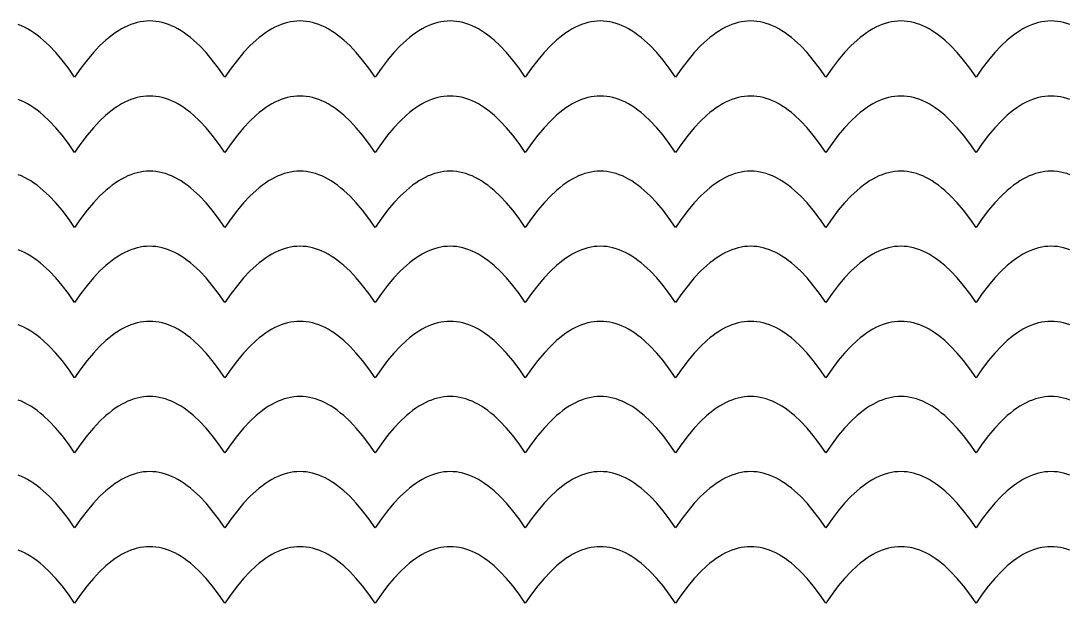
# Model space of a CAD drawing. Extents: x -831 to 1547, y -1426 to -385.
# Drawn here: x 61.6 to 124.4, y -703.2 to -668.3 of the extents above; entities that cross this region are included whole.
import ezdxf

# ---------------------------------------------------------------- set-up
doc = ezdxf.new("R2010")
doc.units = 0
doc.layers.add('ENGRAVE', color=1, linetype='CONTINUOUS')

msp = doc.modelspace()

# ---------------------------------------------------------------- linework, layer by layer
at = {"layer": 'ENGRAVE'}
for points in [[(124.467, -668.545), (124.279, -668.48), (124.092, -668.428), (123.904, -668.387), (123.717, -668.357), (123.529, -668.34), (123.342, -668.334), (123.154, -668.34), (122.967, -668.357), (122.779, -668.387), (122.592, -668.428), (122.404, -668.48), (122.217, -668.545), (122.029, -668.621), (121.842, -668.709), (121.654, -668.808), (121.467, -668.92), (121.279, -669.043), (121.092, -669.178), (120.904, -669.324), (120.717, -669.482), (120.342, -669.834), (119.967, -670.232), (119.592, -670.678), (119.217, -671.17), (118.842, -671.709), (118.467, -671.17), (118.092, -670.678), (117.717, -670.232), (117.342, -669.834), (116.967, -669.482), (116.779, -669.324), (116.592, -669.178), (116.404, -669.043), (116.217, -668.92), (116.029, -668.808), (115.842, -668.709), (115.654, -668.621), (115.467, -668.545), (115.279, -668.48), (115.092, -668.428), (114.904, -668.387), (114.717, -668.357), (114.529, -668.34), (114.342, -668.334), (114.154, -668.34), (113.967, -668.357), (113.779, -668.387), (113.592, -668.428), (113.404, -668.48), (113.217, -668.545), (113.029, -668.621), (112.842, -668.709), (112.654, -668.808), (112.467, -668.92), (112.279, -669.043), (112.092, -669.178), (111.904, -669.324), (111.717, -669.482), (111.342, -669.834), (110.967, -670.232), (110.592, -670.678), (110.217, -671.17), (109.842, -671.709), (109.467, -671.17), (109.092, -670.678), (108.717, -670.232), (108.342, -669.834), (107.967, -669.482), (107.779, -669.324), (107.592, -669.178), (107.404, -669.043), (107.217, -668.92), (107.029, -668.808), (106.842, -668.709), (106.654, -668.621), (106.467, -668.545), (106.279, -668.48), (106.092, -668.428), (105.904, -668.387), (105.717, -668.357), (105.529, -668.34), (105.342, -668.334), (105.154, -668.34), (104.967, -668.357), (104.779, -668.387), (104.592, -668.428), (104.404, -668.48), (104.217, -668.545), (104.029, -668.621), (103.842, -668.709), (103.654, -668.808), (103.467, -668.92), (103.279, -669.043), (103.092, -669.178), (102.904, -669.324), (102.717, -669.482), (102.342, -669.834), (101.967, -670.232), (101.592, -670.678), (101.217, -671.17), (100.842, -671.709), (100.467, -671.17), (100.092, -670.678), (99.717, -670.232), (99.342, -669.834), (98.967, -669.482), (98.779, -669.324), (98.592, -669.178), (98.404, -669.043), (98.217, -668.92), (98.029, -668.808), (97.842, -668.709), (97.654, -668.621), (97.467, -668.545), (97.279, -668.48), (97.092, -668.428), (96.904, -668.387), (96.717, -668.357), (96.529, -668.34), (96.342, -668.334), (96.154, -668.34), (95.967, -668.357), (95.779, -668.387), (95.592, -668.428), (95.404, -668.48), (95.217, -668.545), (95.029, -668.621), (94.842, -668.709), (94.654, -668.808), (94.467, -668.92), (94.279, -669.043), (94.092, -669.178), (93.904, -669.324), (93.717, -669.482), (93.342, -669.834), (92.967, -670.232), (92.592, -670.678), (92.217, -671.17), (91.842, -671.709), (91.467, -671.17), (91.092, -670.678), (90.717, -670.232), (90.342, -669.834), (89.967, -669.482), (89.779, -669.324), (89.592, -669.178), (89.404, -669.043), (89.217, -668.92), (89.029, -668.808), (88.842, -668.709), (88.654, -668.621), (88.467, -668.545), (88.279, -668.48), (88.092, -668.428), (87.904, -668.387), (87.717, -668.357), (87.529, -668.34), (87.342, -668.334), (87.154, -668.34), (86.967, -668.357), (86.779, -668.387), (86.592, -668.428), (86.404, -668.48), (86.217, -668.545), (86.029, -668.621), (85.842, -668.709), (85.654, -668.808), (85.467, -668.92), (85.279, -669.043), (85.092, -669.178), (84.904, -669.324), (84.717, -669.482), (84.342, -669.834), (83.967, -670.232), (83.592, -670.678), (83.217, -671.17), (82.842, -671.709), (82.467, -671.17), (82.092, -670.678), (81.717, -670.232), (81.342, -669.834), (80.967, -669.482), (80.779, -669.324), (80.592, -669.178), (80.404, -669.043), (80.217, -668.92), (80.029, -668.808), (79.842, -668.709), (79.654, -668.621), (79.467, -668.545), (79.279, -668.48), (79.092, -668.428), (78.904, -668.387), (78.717, -668.357), (78.529, -668.34), (78.342, -668.334), (78.154, -668.34), (77.967, -668.357), (77.779, -668.387), (77.592, -668.428), (77.404, -668.48), (77.217, -668.545), (77.029, -668.621), (76.842, -668.709), (76.654, -668.808), (76.467, -668.92), (76.279, -669.043), (76.092, -669.178), (75.904, -669.324), (75.717, -669.482), (75.342, -669.834), (74.967, -670.232), (74.592, -670.678), (74.217, -671.17), (73.842, -671.709), (73.467, -671.17), (73.092, -670.678), (72.717, -670.232), (72.342, -669.834), (71.967, -669.482), (71.779, -669.324), (71.592, -669.178), (71.404, -669.043), (71.217, -668.92), (71.029, -668.808), (70.842, -668.709), (70.654, -668.621), (70.467, -668.545), (70.279, -668.48), (70.092, -668.428), (69.904, -668.387), (69.717, -668.357), (69.529, -668.34), (69.342, -668.334), (69.154, -668.34), (68.967, -668.357), (68.779, -668.387), (68.592, -668.428), (68.404, -668.48), (68.217, -668.545), (68.029, -668.621), (67.842, -668.709), (67.654, -668.808), (67.467, -668.92), (67.279, -669.043), (67.092, -669.178), (66.904, -669.324), (66.717, -669.482), (66.342, -669.834), (65.967, -670.232), (65.592, -670.678), (65.217, -671.17), (64.842, -671.709), (64.467, -671.17), (64.092, -670.678), (63.717, -670.232), (63.342, -669.834), (62.967, -669.482), (62.779, -669.324), (62.592, -669.178), (62.404, -669.043), (62.217, -668.92), (62.029, -668.808), (61.842, -668.709), (61.654, -668.621), (61.467, -668.545)], [(124.467, -673.045), (124.279, -672.98), (124.092, -672.928), (123.904, -672.887), (123.717, -672.857), (123.529, -672.84), (123.342, -672.834), (123.154, -672.84), (122.967, -672.857), (122.779, -672.887), (122.592, -672.928), (122.404, -672.98), (122.217, -673.045), (122.029, -673.121), (121.842, -673.209), (121.654, -673.308), (121.467, -673.42), (121.279, -673.543), (121.092, -673.678), (120.904, -673.824), (120.717, -673.982), (120.342, -674.334), (119.967, -674.732), (119.592, -675.178), (119.217, -675.67), (118.842, -676.209), (118.467, -675.67), (118.092, -675.178), (117.717, -674.732), (117.342, -674.334), (116.967, -673.982), (116.779, -673.824), (116.592, -673.678), (116.404, -673.543), (116.217, -673.42), (116.029, -673.308), (115.842, -673.209), (115.654, -673.121), (115.467, -673.045), (115.279, -672.98), (115.092, -672.928), (114.904, -672.887), (114.717, -672.857), (114.529, -672.84), (114.342, -672.834), (114.154, -672.84), (113.967, -672.857), (113.779, -672.887), (113.592, -672.928), (113.404, -672.98), (113.217, -673.045), (113.029, -673.121), (112.842, -673.209), (112.654, -673.308), (112.467, -673.42), (112.279, -673.543), (112.092, -673.678), (111.904, -673.824), (111.717, -673.982), (111.342, -674.334), (110.967, -674.732), (110.592, -675.178), (110.217, -675.67), (109.842, -676.209), (109.467, -675.67), (109.092, -675.178), (108.717, -674.732), (108.342, -674.334), (107.967, -673.982), (107.779, -673.824), (107.592, -673.678), (107.404, -673.543), (107.217, -673.42), (107.029, -673.308), (106.842, -673.209), (106.654, -673.121), (106.467, -673.045), (106.279, -672.98), (106.092, -672.928), (105.904, -672.887), (105.717, -672.857), (105.529, -672.84), (105.342, -672.834), (105.154, -672.84), (104.967, -672.857), (104.779, -672.887), (104.592, -672.928), (104.404, -672.98), (104.217, -673.045), (104.029, -673.121), (103.842, -673.209), (103.654, -673.308), (103.467, -673.42), (103.279, -673.543), (103.092, -673.678), (102.904, -673.824), (102.717, -673.982), (102.342, -674.334), (101.967, -674.732), (101.592, -675.178), (101.217, -675.67), (100.842, -676.209), (100.467, -675.67), (100.092, -675.178), (99.717, -674.732), (99.342, -674.334), (98.967, -673.982), (98.779, -673.824), (98.592, -673.678), (98.404, -673.543), (98.217, -673.42), (98.029, -673.308), (97.842, -673.209), (97.654, -673.121), (97.467, -673.045), (97.279, -672.98), (97.092, -672.928), (96.904, -672.887), (96.717, -672.857), (96.529, -672.84), (96.342, -672.834), (96.154, -672.84), (95.967, -672.857), (95.779, -672.887), (95.592, -672.928), (95.404, -672.98), (95.217, -673.045), (95.029, -673.121), (94.842, -673.209), (94.654, -673.308), (94.467, -673.42), (94.279, -673.543), (94.092, -673.678), (93.904, -673.824), (93.717, -673.982), (93.342, -674.334), (92.967, -674.732), (92.592, -675.178), (92.217, -675.67), (91.842, -676.209), (91.467, -675.67), (91.092, -675.178), (90.717, -674.732), (90.342, -674.334), (89.967, -673.982), (89.779, -673.824), (89.592, -673.678), (89.404, -673.543), (89.217, -673.42), (89.029, -673.308), (88.842, -673.209), (88.654, -673.121), (88.467, -673.045), (88.279, -672.98), (88.092, -672.928), (87.904, -672.887), (87.717, -672.857), (87.529, -672.84), (87.342, -672.834), (87.154, -672.84), (86.967, -672.857), (86.779, -672.887), (86.592, -672.928), (86.404, -672.98), (86.217, -673.045), (86.029, -673.121), (85.842, -673.209), (85.654, -673.308), (85.467, -673.42), (85.279, -673.543), (85.092, -673.678), (84.904, -673.824), (84.717, -673.982), (84.342, -674.334), (83.967, -674.732), (83.592, -675.178), (83.217, -675.67), (82.842, -676.209), (82.467, -675.67), (82.092, -675.178), (81.717, -674.732), (81.342, -674.334), (80.967, -673.982), (80.779, -673.824), (80.592, -673.678), (80.404, -673.543), (80.217, -673.42), (80.029, -673.308), (79.842, -673.209), (79.654, -673.121), (79.467, -673.045), (79.279, -672.98), (79.092, -672.928), (78.904, -672.887), (78.717, -672.857), (78.529, -672.84), (78.342, -672.834), (78.154, -672.84), (77.967, -672.857), (77.779, -672.887), (77.592, -672.928), (77.404, -672.98), (77.217, -673.045), (77.029, -673.121), (76.842, -673.209), (76.654, -673.308), (76.467, -673.42), (76.279, -673.543), (76.092, -673.678), (75.904, -673.824), (75.717, -673.982), (75.342, -674.334), (74.967, -674.732), (74.592, -675.178), (74.217, -675.67), (73.842, -676.209), (73.467, -675.67), (73.092, -675.178), (72.717, -674.732), (72.342, -674.334), (71.967, -673.982), (71.779, -673.824), (71.592, -673.678), (71.404, -673.543), (71.217, -673.42), (71.029, -673.308), (70.842, -673.209), (70.654, -673.121), (70.467, -673.045), (70.279, -672.98), (70.092, -672.928), (69.904, -672.887), (69.717, -672.857), (69.529, -672.84), (69.342, -672.834), (69.154, -672.84), (68.967, -672.857), (68.779, -672.887), (68.592, -672.928), (68.404, -672.98), (68.217, -673.045), (68.029, -673.121), (67.842, -673.209), (67.654, -673.308), (67.467, -673.42), (67.279, -673.543), (67.092, -673.678), (66.904, -673.824), (66.717, -673.982), (66.342, -674.334), (65.967, -674.732), (65.592, -675.178), (65.217, -675.67), (64.842, -676.209), (64.467, -675.67), (64.092, -675.178), (63.717, -674.732), (63.342, -674.334), (62.967, -673.982), (62.779, -673.824), (62.592, -673.678), (62.404, -673.543), (62.217, -673.42), (62.029, -673.308), (61.842, -673.209), (61.654, -673.121), (61.467, -673.045)], [(124.467, -677.545), (124.279, -677.48), (124.092, -677.428), (123.904, -677.387), (123.717, -677.357), (123.529, -677.34), (123.342, -677.334), (123.154, -677.34), (122.967, -677.357), (122.779, -677.387), (122.592, -677.428), (122.404, -677.48), (122.217, -677.545), (122.029, -677.621), (121.842, -677.709), (121.654, -677.808), (121.467, -677.92), (121.279, -678.043), (121.092, -678.178), (120.904, -678.324), (120.717, -678.482), (120.342, -678.834), (119.967, -679.232), (119.592, -679.678), (119.217, -680.17), (118.842, -680.709), (118.467, -680.17), (118.092, -679.678), (117.717, -679.232), (117.342, -678.834), (116.967, -678.482), (116.779, -678.324), (116.592, -678.178), (116.404, -678.043), (116.217, -677.92), (116.029, -677.808), (115.842, -677.709), (115.654, -677.621), (115.467, -677.545), (115.279, -677.48), (115.092, -677.428), (114.904, -677.387), (114.717, -677.357), (114.529, -677.34), (114.342, -677.334), (114.154, -677.34), (113.967, -677.357), (113.779, -677.387), (113.592, -677.428), (113.404, -677.48), (113.217, -677.545), (113.029, -677.621), (112.842, -677.709), (112.654, -677.808), (112.467, -677.92), (112.279, -678.043), (112.092, -678.178), (111.904, -678.324), (111.717, -678.482), (111.342, -678.834), (110.967, -679.232), (110.592, -679.678), (110.217, -680.17), (109.842, -680.709), (109.467, -680.17), (109.092, -679.678), (108.717, -679.232), (108.342, -678.834), (107.967, -678.482), (107.779, -678.324), (107.592, -678.178), (107.404, -678.043), (107.217, -677.92), (107.029, -677.808), (106.842, -677.709), (106.654, -677.621), (106.467, -677.545), (106.279, -677.48), (106.092, -677.428), (105.904, -677.387), (105.717, -677.357), (105.529, -677.34), (105.342, -677.334), (105.154, -677.34), (104.967, -677.357), (104.779, -677.387), (104.592, -677.428), (104.404, -677.48), (104.217, -677.545), (104.029, -677.621), (103.842, -677.709), (103.654, -677.808), (103.467, -677.92), (103.279, -678.043), (103.092, -678.178), (102.904, -678.324), (102.717, -678.482), (102.342, -678.834), (101.967, -679.232), (101.592, -679.678), (101.217, -680.17), (100.842, -680.709), (100.467, -680.17), (100.092, -679.678), (99.717, -679.232), (99.342, -678.834), (98.967, -678.482), (98.779, -678.324), (98.592, -678.178), (98.405, -678.043), (98.217, -677.92), (98.029, -677.808), (97.842, -677.709), (97.655, -677.621), (97.467, -677.545), (97.28, -677.48), (97.092, -677.428), (96.905, -677.387), (96.717, -677.357), (96.53, -677.34), (96.342, -677.334), (96.154, -677.34), (95.967, -677.357), (95.779, -677.387), (95.592, -677.428), (95.404, -677.48), (95.217, -677.545), (95.029, -677.621), (94.842, -677.709), (94.654, -677.808), (94.467, -677.92), (94.279, -678.043), (94.092, -678.178), (93.904, -678.324), (93.717, -678.482), (93.342, -678.834), (92.967, -679.232), (92.592, -679.678), (92.217, -680.17), (91.842, -680.709), (91.467, -680.17), (91.092, -679.678), (90.717, -679.232), (90.342, -678.834), (89.967, -678.482), (89.779, -678.324), (89.592, -678.178), (89.404, -678.043), (89.217, -677.92), (89.029, -677.808), (88.842, -677.709), (88.654, -677.621), (88.467, -677.545), (88.279, -677.48), (88.092, -677.428), (87.904, -677.387), (87.717, -677.357), (87.529, -677.34), (87.342, -677.334), (87.154, -677.34), (86.967, -677.357), (86.779, -677.387), (86.592, -677.428), (86.404, -677.48), (86.217, -677.545), (86.029, -677.621), (85.842, -677.709), (85.654, -677.808), (85.467, -677.92), (85.279, -678.043), (85.092, -678.178), (84.904, -678.324), (84.717, -678.482), (84.342, -678.834), (83.967, -679.232), (83.592, -679.678), (83.217, -680.17), (82.842, -680.709), (82.467, -680.17), (82.092, -679.678), (81.717, -679.232), (81.342, -678.834), (80.967, -678.482), (80.779, -678.324), (80.592, -678.178), (80.404, -678.043), (80.217, -677.92), (80.029, -677.808), (79.842, -677.709), (79.654, -677.621), (79.467, -677.545), (79.279, -677.48), (79.092, -677.428), (78.904, -677.387), (78.717, -677.357), (78.529, -677.34), (78.342, -677.334), (78.154, -677.34), (77.967, -677.357), (77.779, -677.387), (77.592, -677.428), (77.404, -677.48), (77.217, -677.545), (77.029, -677.621), (76.842, -677.709), (76.654, -677.808), (76.467, -677.92), (76.279, -678.043), (76.092, -678.178), (75.904, -678.324), (75.717, -678.482), (75.342, -678.834), (74.967, -679.232), (74.592, -679.678), (74.217, -680.17), (73.842, -680.709), (73.467, -680.17), (73.092, -679.678), (72.717, -679.232), (72.342, -678.834), (71.967, -678.482), (71.779, -678.324), (71.592, -678.178), (71.404, -678.043), (71.217, -677.92), (71.029, -677.808), (70.842, -677.709), (70.654, -677.621), (70.467, -677.545), (70.279, -677.48), (70.092, -677.428), (69.904, -677.387), (69.717, -677.357), (69.529, -677.34), (69.342, -677.334), (69.154, -677.34), (68.967, -677.357), (68.779, -677.387), (68.592, -677.428), (68.404, -677.48), (68.217, -677.545), (68.029, -677.621), (67.842, -677.709), (67.654, -677.808), (67.467, -677.92), (67.279, -678.043), (67.092, -678.178), (66.904, -678.324), (66.717, -678.482), (66.342, -678.834), (65.967, -679.232), (65.592, -679.678), (65.217, -680.17), (64.842, -680.709), (64.467, -680.17), (64.092, -679.678), (63.717, -679.232), (63.342, -678.834), (62.967, -678.482), (62.779, -678.324), (62.592, -678.178), (62.404, -678.043), (62.217, -677.92), (62.029, -677.808), (61.842, -677.709), (61.654, -677.621), (61.467, -677.545)], [(124.467, -682.045), (124.279, -681.98), (124.092, -681.928), (123.904, -681.887), (123.717, -681.857), (123.529, -681.84), (123.342, -681.834), (123.154, -681.84), (122.967, -681.857), (122.779, -681.887), (122.592, -681.928), (122.404, -681.98), (122.217, -682.045), (122.029, -682.121), (121.842, -682.209), (121.654, -682.308), (121.467, -682.42), (121.279, -682.543), (121.092, -682.678), (120.904, -682.824), (120.717, -682.982), (120.342, -683.334), (119.967, -683.732), (119.592, -684.178), (119.217, -684.67), (118.842, -685.209), (118.467, -684.67), (118.092, -684.178), (117.717, -683.732), (117.342, -683.334), (116.967, -682.982), (116.779, -682.824), (116.592, -682.678), (116.404, -682.543), (116.217, -682.42), (116.029, -682.308), (115.842, -682.209), (115.654, -682.121), (115.467, -682.045), (115.279, -681.98), (115.092, -681.928), (114.904, -681.887), (114.717, -681.857), (114.529, -681.84), (114.342, -681.834), (114.154, -681.84), (113.967, -681.857), (113.779, -681.887), (113.592, -681.928), (113.404, -681.98), (113.217, -682.045), (113.029, -682.121), (112.842, -682.209), (112.654, -682.308), (112.467, -682.42), (112.279, -682.543), (112.092, -682.678), (111.904, -682.824), (111.717, -682.982), (111.342, -683.334), (110.967, -683.732), (110.592, -684.178), (110.217, -684.67), (109.842, -685.209), (109.467, -684.67), (109.092, -684.178), (108.717, -683.732), (108.342, -683.334), (107.967, -682.982), (107.779, -682.824), (107.592, -682.678), (107.404, -682.543), (107.217, -682.42), (107.029, -682.308), (106.842, -682.209), (106.654, -682.121), (106.467, -682.045), (106.279, -681.98), (106.092, -681.928), (105.904, -681.887), (105.717, -681.857), (105.529, -681.84), (105.342, -681.834), (105.154, -681.84), (104.967, -681.857), (104.779, -681.887), (104.592, -681.928), (104.404, -681.98), (104.217, -682.045), (104.029, -682.121), (103.842, -682.209), (103.654, -682.308), (103.467, -682.42), (103.279, -682.543), (103.092, -682.678), (102.904, -682.824), (102.717, -682.982), (102.342, -683.334), (101.967, -683.732), (101.592, -684.178), (101.217, -684.67), (100.842, -685.209), (100.467, -684.67), (100.092, -684.178), (99.717, -683.732), (99.342, -683.334), (98.967, -682.982), (98.779, -682.824), (98.592, -682.678), (98.404, -682.543), (98.217, -682.42), (98.029, -682.308), (97.842, -682.209), (97.654, -682.121), (97.467, -682.045), (97.279, -681.98), (97.092, -681.928), (96.904, -681.887), (96.717, -681.857), (96.529, -681.84), (96.342, -681.834), (96.154, -681.84), (95.967, -681.857), (95.779, -681.887), (95.592, -681.928), (95.404, -681.98), (95.217, -682.045), (95.029, -682.121), (94.842, -682.209), (94.654, -682.308), (94.467, -682.42), (94.279, -682.543), (94.092, -682.678), (93.904, -682.824), (93.717, -682.982), (93.342, -683.334), (92.967, -683.732), (92.592, -684.178), (92.217, -684.67), (91.842, -685.209), (91.467, -684.67), (91.092, -684.178), (90.717, -683.732), (90.342, -683.334), (89.967, -682.982), (89.779, -682.824), (89.592, -682.678), (89.404, -682.543), (89.217, -682.42), (89.029, -682.308), (88.842, -682.209), (88.654, -682.121), (88.467, -682.045), (88.279, -681.98), (88.092, -681.928), (87.904, -681.887), (87.717, -681.857), (87.529, -681.84), (87.342, -681.834), (87.154, -681.84), (86.967, -681.857), (86.779, -681.887), (86.592, -681.928), (86.404, -681.98), (86.217, -682.045), (86.029, -682.121), (85.842, -682.209), (85.654, -682.308), (85.467, -682.42), (85.279, -682.543), (85.092, -682.678), (84.904, -682.824), (84.717, -682.982), (84.342, -683.334), (83.967, -683.732), (83.592, -684.178), (83.217, -684.67), (82.842, -685.209), (82.467, -684.67), (82.092, -684.178), (81.717, -683.732), (81.342, -683.334), (80.967, -682.982), (80.779, -682.824), (80.592, -682.678), (80.404, -682.543), (80.217, -682.42), (80.029, -682.308), (79.842, -682.209), (79.654, -682.121), (79.467, -682.045), (79.279, -681.98), (79.092, -681.928), (78.904, -681.887), (78.717, -681.857), (78.529, -681.84), (78.342, -681.834), (78.154, -681.84), (77.967, -681.857), (77.779, -681.887), (77.592, -681.928), (77.404, -681.98), (77.217, -682.045), (77.029, -682.121), (76.842, -682.209), (76.654, -682.308), (76.467, -682.42), (76.279, -682.543), (76.092, -682.678), (75.904, -682.824), (75.717, -682.982), (75.342, -683.334), (74.967, -683.732), (74.592, -684.178), (74.217, -684.67), (73.842, -685.209), (73.467, -684.67), (73.092, -684.178), (72.717, -683.732), (72.342, -683.334), (71.967, -682.982), (71.779, -682.824), (71.592, -682.678), (71.404, -682.543), (71.217, -682.42), (71.029, -682.308), (70.842, -682.209), (70.654, -682.121), (70.467, -682.045), (70.279, -681.98), (70.092, -681.928), (69.904, -681.887), (69.717, -681.857), (69.529, -681.84), (69.342, -681.834), (69.154, -681.84), (68.967, -681.857), (68.779, -681.887), (68.592, -681.928), (68.404, -681.98), (68.217, -682.045), (68.029, -682.121), (67.842, -682.209), (67.654, -682.308), (67.467, -682.42), (67.279, -682.543), (67.092, -682.678), (66.904, -682.824), (66.717, -682.982), (66.342, -683.334), (65.967, -683.732), (65.592, -684.178), (65.217, -684.67), (64.842, -685.209), (64.467, -684.67), (64.092, -684.178), (63.717, -683.732), (63.342, -683.334), (62.967, -682.982), (62.779, -682.824), (62.592, -682.678), (62.404, -682.543), (62.217, -682.42), (62.029, -682.308), (61.842, -682.209), (61.654, -682.121), (61.467, -682.045)], [(124.467, -686.545), (124.279, -686.48), (124.092, -686.428), (123.904, -686.387), (123.717, -686.357), (123.529, -686.34), (123.342, -686.334), (123.154, -686.34), (122.967, -686.357), (122.779, -686.387), (122.592, -686.428), (122.404, -686.48), (122.217, -686.545), (122.029, -686.621), (121.842, -686.709), (121.654, -686.809), (121.467, -686.92), (121.279, -687.043), (121.092, -687.178), (120.904, -687.324), (120.717, -687.482), (120.342, -687.834), (119.967, -688.232), (119.592, -688.678), (119.217, -689.17), (118.842, -689.709), (118.467, -689.17), (118.092, -688.678), (117.717, -688.232), (117.342, -687.834), (116.967, -687.482), (116.779, -687.324), (116.592, -687.178), (116.404, -687.043), (116.217, -686.92), (116.029, -686.809), (115.842, -686.709), (115.654, -686.621), (115.467, -686.545), (115.279, -686.48), (115.092, -686.428), (114.904, -686.387), (114.717, -686.357), (114.529, -686.34), (114.342, -686.334), (114.154, -686.34), (113.967, -686.357), (113.779, -686.387), (113.592, -686.428), (113.404, -686.48), (113.217, -686.545), (113.029, -686.621), (112.842, -686.709), (112.654, -686.809), (112.467, -686.92), (112.279, -687.043), (112.092, -687.178), (111.904, -687.324), (111.717, -687.482), (111.342, -687.834), (110.967, -688.232), (110.592, -688.678), (110.217, -689.17), (109.842, -689.709), (109.467, -689.17), (109.092, -688.678), (108.717, -688.232), (108.342, -687.834), (107.967, -687.482), (107.779, -687.324), (107.592, -687.178), (107.404, -687.043), (107.217, -686.92), (107.029, -686.809), (106.842, -686.709), (106.654, -686.621), (106.467, -686.545), (106.279, -686.48), (106.092, -686.428), (105.904, -686.387), (105.717, -686.357), (105.529, -686.34), (105.342, -686.334), (105.154, -686.34), (104.967, -686.357), (104.779, -686.387), (104.592, -686.428), (104.404, -686.48), (104.217, -686.545), (104.029, -686.621), (103.842, -686.709), (103.654, -686.809), (103.467, -686.92), (103.279, -687.043), (103.092, -687.178), (102.904, -687.324), (102.717, -687.482), (102.342, -687.834), (101.967, -688.232), (101.592, -688.678), (101.217, -689.17), (100.842, -689.709), (100.467, -689.17), (100.092, -688.678), (99.717, -688.232), (99.342, -687.834), (98.967, -687.482), (98.779, -687.324), (98.592, -687.178), (98.404, -687.043), (98.217, -686.92), (98.029, -686.809), (97.842, -686.709), (97.654, -686.621), (97.467, -686.545), (97.279, -686.48), (97.092, -686.428), (96.904, -686.387), (96.717, -686.357), (96.529, -686.34), (96.342, -686.334), (96.154, -686.34), (95.967, -686.357), (95.779, -686.387), (95.592, -686.428), (95.404, -686.48), (95.217, -686.545), (95.029, -686.621), (94.842, -686.709), (94.654, -686.809), (94.467, -686.92), (94.279, -687.043), (94.092, -687.178), (93.904, -687.324), (93.717, -687.482), (93.342, -687.834), (92.967, -688.232), (92.592, -688.678), (92.217, -689.17), (91.842, -689.709), (91.467, -689.17), (91.092, -688.678), (90.717, -688.232), (90.342, -687.834), (89.967, -687.482), (89.779, -687.324), (89.592, -687.178), (89.404, -687.043), (89.217, -686.92), (89.029, -686.809), (88.842, -686.709), (88.654, -686.621), (88.467, -686.545), (88.279, -686.48), (88.092, -686.428), (87.904, -686.387), (87.717, -686.357), (87.529, -686.34), (87.342, -686.334), (87.154, -686.34), (86.967, -686.357), (86.779, -686.387), (86.592, -686.428), (86.404, -686.48), (86.217, -686.545), (86.029, -686.621), (85.842, -686.709), (85.654, -686.809), (85.467, -686.92), (85.279, -687.043), (85.092, -687.178), (84.904, -687.324), (84.717, -687.482), (84.342, -687.834), (83.967, -688.232), (83.592, -688.678), (83.217, -689.17), (82.842, -689.709), (82.467, -689.17), (82.092, -688.678), (81.717, -688.232), (81.342, -687.834), (80.967, -687.482), (80.779, -687.324), (80.592, -687.178), (80.404, -687.043), (80.217, -686.92), (80.029, -686.809), (79.842, -686.709), (79.654, -686.621), (79.467, -686.545), (79.279, -686.48), (79.092, -686.428), (78.904, -686.387), (78.717, -686.357), (78.529, -686.34), (78.342, -686.334), (78.154, -686.34), (77.967, -686.357), (77.779, -686.387), (77.592, -686.428), (77.404, -686.48), (77.217, -686.545), (77.029, -686.621), (76.842, -686.709), (76.654, -686.809), (76.467, -686.92), (76.279, -687.043), (76.092, -687.178), (75.904, -687.324), (75.717, -687.482), (75.342, -687.834), (74.967, -688.232), (74.592, -688.678), (74.217, -689.17), (73.842, -689.709), (73.467, -689.17), (73.092, -688.678), (72.717, -688.232), (72.342, -687.834), (71.967, -687.482), (71.779, -687.324), (71.592, -687.178), (71.404, -687.043), (71.217, -686.92), (71.029, -686.809), (70.842, -686.709), (70.654, -686.621), (70.467, -686.545), (70.279, -686.48), (70.092, -686.428), (69.904, -686.387), (69.717, -686.357), (69.529, -686.34), (69.342, -686.334), (69.154, -686.34), (68.967, -686.357), (68.779, -686.387), (68.592, -686.428), (68.404, -686.48), (68.217, -686.545), (68.029, -686.621), (67.842, -686.709), (67.654, -686.809), (67.467, -686.92), (67.279, -687.043), (67.092, -687.178), (66.904, -687.324), (66.717, -687.482), (66.342, -687.834), (65.967, -688.232), (65.592, -688.678), (65.217, -689.17), (64.842, -689.709), (64.467, -689.17), (64.092, -688.678), (63.717, -688.232), (63.342, -687.834), (62.967, -687.482), (62.779, -687.324), (62.592, -687.178), (62.404, -687.043), (62.217, -686.92), (62.029, -686.809), (61.842, -686.709), (61.654, -686.621), (61.467, -686.545)], [(124.467, -691.045), (124.279, -690.98), (124.092, -690.928), (123.904, -690.887), (123.717, -690.857), (123.529, -690.84), (123.342, -690.834), (123.154, -690.84), (122.967, -690.857), (122.779, -690.887), (122.592, -690.928), (122.404, -690.98), (122.217, -691.045), (122.029, -691.121), (121.842, -691.209), (121.654, -691.309), (121.467, -691.42), (121.279, -691.543), (121.092, -691.678), (120.904, -691.824), (120.717, -691.982), (120.342, -692.334), (119.967, -692.732), (119.592, -693.178), (119.217, -693.67), (118.842, -694.209), (118.467, -693.67), (118.092, -693.178), (117.717, -692.732), (117.342, -692.334), (116.967, -691.982), (116.779, -691.824), (116.592, -691.678), (116.404, -691.543), (116.217, -691.42), (116.029, -691.309), (115.842, -691.209), (115.654, -691.121), (115.467, -691.045), (115.279, -690.98), (115.092, -690.928), (114.904, -690.887), (114.717, -690.857), (114.529, -690.84), (114.342, -690.834), (114.154, -690.84), (113.967, -690.857), (113.779, -690.887), (113.592, -690.928), (113.404, -690.98), (113.217, -691.045), (113.029, -691.121), (112.842, -691.209), (112.654, -691.309), (112.467, -691.42), (112.279, -691.543), (112.092, -691.678), (111.904, -691.824), (111.717, -691.982), (111.342, -692.334), (110.967, -692.732), (110.592, -693.178), (110.217, -693.67), (109.842, -694.209), (109.467, -693.67), (109.092, -693.178), (108.717, -692.732), (108.342, -692.334), (107.967, -691.982), (107.779, -691.824), (107.592, -691.678), (107.404, -691.543), (107.217, -691.42), (107.029, -691.309), (106.842, -691.209), (106.654, -691.121), (106.467, -691.045), (106.279, -690.98), (106.092, -690.928), (105.904, -690.887), (105.717, -690.857), (105.529, -690.84), (105.342, -690.834), (105.154, -690.84), (104.967, -690.857), (104.779, -690.887), (104.592, -690.928), (104.404, -690.98), (104.217, -691.045), (104.029, -691.121), (103.842, -691.209), (103.654, -691.309), (103.467, -691.42), (103.279, -691.543), (103.092, -691.678), (102.904, -691.824), (102.717, -691.982), (102.342, -692.334), (101.967, -692.732), (101.592, -693.178), (101.217, -693.67), (100.842, -694.209), (100.467, -693.67), (100.092, -693.178), (99.717, -692.732), (99.342, -692.334), (98.967, -691.982), (98.779, -691.824), (98.592, -691.678), (98.404, -691.543), (98.217, -691.42), (98.029, -691.309), (97.842, -691.209), (97.654, -691.121), (97.467, -691.045), (97.279, -690.98), (97.092, -690.928), (96.904, -690.887), (96.717, -690.857), (96.529, -690.84), (96.342, -690.834), (96.154, -690.84), (95.967, -690.857), (95.779, -690.887), (95.592, -690.928), (95.404, -690.98), (95.217, -691.045), (95.029, -691.121), (94.842, -691.209), (94.654, -691.309), (94.467, -691.42), (94.279, -691.543), (94.092, -691.678), (93.904, -691.824), (93.717, -691.982), (93.342, -692.334), (92.967, -692.732), (92.592, -693.178), (92.217, -693.67), (91.842, -694.209), (91.467, -693.67), (91.092, -693.178), (90.717, -692.732), (90.342, -692.334), (89.967, -691.982), (89.779, -691.824), (89.592, -691.678), (89.404, -691.543), (89.217, -691.42), (89.029, -691.309), (88.842, -691.209), (88.654, -691.121), (88.467, -691.045), (88.279, -690.98), (88.092, -690.928), (87.904, -690.887), (87.717, -690.857), (87.529, -690.84), (87.342, -690.834), (87.154, -690.84), (86.967, -690.857), (86.779, -690.887), (86.592, -690.928), (86.404, -690.98), (86.217, -691.045), (86.029, -691.121), (85.842, -691.209), (85.654, -691.309), (85.467, -691.42), (85.279, -691.543), (85.092, -691.678), (84.904, -691.824), (84.717, -691.982), (84.342, -692.334), (83.967, -692.732), (83.592, -693.178), (83.217, -693.67), (82.842, -694.209), (82.467, -693.67), (82.092, -693.178), (81.717, -692.732), (81.342, -692.334), (80.967, -691.982), (80.779, -691.824), (80.592, -691.678), (80.404, -691.543), (80.217, -691.42), (80.029, -691.309), (79.842, -691.209), (79.654, -691.121), (79.467, -691.045), (79.279, -690.98), (79.092, -690.928), (78.904, -690.887), (78.717, -690.857), (78.529, -690.84), (78.342, -690.834), (78.154, -690.84), (77.967, -690.857), (77.779, -690.887), (77.592, -690.928), (77.404, -690.98), (77.217, -691.045), (77.029, -691.121), (76.842, -691.209), (76.654, -691.309), (76.467, -691.42), (76.279, -691.543), (76.092, -691.678), (75.904, -691.824), (75.717, -691.982), (75.342, -692.334), (74.967, -692.732), (74.592, -693.178), (74.217, -693.67), (73.842, -694.209), (73.467, -693.67), (73.092, -693.178), (72.717, -692.732), (72.342, -692.334), (71.967, -691.982), (71.779, -691.824), (71.592, -691.678), (71.404, -691.543), (71.217, -691.42), (71.029, -691.309), (70.842, -691.209), (70.654, -691.121), (70.467, -691.045), (70.279, -690.98), (70.092, -690.928), (69.904, -690.887), (69.717, -690.857), (69.529, -690.84), (69.342, -690.834), (69.154, -690.84), (68.967, -690.857), (68.779, -690.887), (68.592, -690.928), (68.404, -690.98), (68.217, -691.045), (68.029, -691.121), (67.842, -691.209), (67.654, -691.309), (67.467, -691.42), (67.279, -691.543), (67.092, -691.678), (66.904, -691.824), (66.717, -691.982), (66.342, -692.334), (65.967, -692.732), (65.592, -693.178), (65.217, -693.67), (64.842, -694.209), (64.467, -693.67), (64.092, -693.178), (63.717, -692.732), (63.342, -692.334), (62.967, -691.982), (62.779, -691.824), (62.592, -691.678), (62.404, -691.543), (62.217, -691.42), (62.029, -691.309), (61.842, -691.209), (61.654, -691.121), (61.467, -691.045)], [(124.467, -695.545), (124.279, -695.48), (124.092, -695.428), (123.904, -695.387), (123.717, -695.357), (123.529, -695.34), (123.342, -695.334), (123.154, -695.34), (122.967, -695.357), (122.779, -695.387), (122.592, -695.428), (122.404, -695.48), (122.217, -695.545), (122.029, -695.621), (121.842, -695.709), (121.654, -695.809), (121.467, -695.92), (121.279, -696.043), (121.092, -696.178), (120.904, -696.324), (120.717, -696.482), (120.342, -696.834), (119.967, -697.232), (119.592, -697.678), (119.217, -698.17), (118.842, -698.709), (118.467, -698.17), (118.092, -697.678), (117.717, -697.232), (117.342, -696.834), (116.967, -696.482), (116.779, -696.324), (116.592, -696.178), (116.404, -696.043), (116.217, -695.92), (116.029, -695.809), (115.842, -695.709), (115.654, -695.621), (115.467, -695.545), (115.279, -695.48), (115.092, -695.428), (114.904, -695.387), (114.717, -695.357), (114.529, -695.34), (114.342, -695.334), (114.154, -695.34), (113.967, -695.357), (113.779, -695.387), (113.592, -695.428), (113.404, -695.48), (113.217, -695.545), (113.029, -695.621), (112.842, -695.709), (112.654, -695.809), (112.467, -695.92), (112.279, -696.043), (112.092, -696.178), (111.904, -696.324), (111.717, -696.482), (111.342, -696.834), (110.967, -697.232), (110.592, -697.678), (110.217, -698.17), (109.842, -698.709), (109.467, -698.17), (109.092, -697.678), (108.717, -697.232), (108.342, -696.834), (107.967, -696.482), (107.779, -696.324), (107.592, -696.178), (107.404, -696.043), (107.217, -695.92), (107.029, -695.809), (106.842, -695.709), (106.654, -695.621), (106.467, -695.545), (106.279, -695.48), (106.092, -695.428), (105.904, -695.387), (105.717, -695.357), (105.529, -695.34), (105.342, -695.334), (105.154, -695.34), (104.967, -695.357), (104.779, -695.387), (104.592, -695.428), (104.404, -695.48), (104.217, -695.545), (104.029, -695.621), (103.842, -695.709), (103.654, -695.809), (103.467, -695.92), (103.279, -696.043), (103.092, -696.178), (102.904, -696.324), (102.717, -696.482), (102.342, -696.834), (101.967, -697.232), (101.592, -697.678), (101.217, -698.17), (100.842, -698.709), (100.467, -698.17), (100.092, -697.678), (99.717, -697.232), (99.342, -696.834), (98.967, -696.482), (98.779, -696.324), (98.592, -696.178), (98.404, -696.043), (98.217, -695.92), (98.029, -695.809), (97.842, -695.709), (97.654, -695.621), (97.467, -695.545), (97.279, -695.48), (97.092, -695.428), (96.904, -695.387), (96.717, -695.357), (96.529, -695.34), (96.342, -695.334), (96.154, -695.34), (95.967, -695.357), (95.779, -695.387), (95.592, -695.428), (95.404, -695.48), (95.217, -695.545), (95.029, -695.621), (94.842, -695.709), (94.654, -695.809), (94.467, -695.92), (94.279, -696.043), (94.092, -696.178), (93.904, -696.324), (93.717, -696.482), (93.342, -696.834), (92.967, -697.232), (92.592, -697.678), (92.217, -698.17), (91.842, -698.709), (91.467, -698.17), (91.092, -697.678), (90.717, -697.232), (90.342, -696.834), (89.967, -696.482), (89.779, -696.324), (89.592, -696.178), (89.404, -696.043), (89.217, -695.92), (89.029, -695.809), (88.842, -695.709), (88.654, -695.621), (88.467, -695.545), (88.279, -695.48), (88.092, -695.428), (87.904, -695.387), (87.717, -695.357), (87.529, -695.34), (87.342, -695.334), (87.154, -695.34), (86.967, -695.357), (86.779, -695.387), (86.592, -695.428), (86.404, -695.48), (86.217, -695.545), (86.029, -695.621), (85.842, -695.709), (85.654, -695.809), (85.467, -695.92), (85.279, -696.043), (85.092, -696.178), (84.904, -696.324), (84.717, -696.482), (84.342, -696.834), (83.967, -697.232), (83.592, -697.678), (83.217, -698.17), (82.842, -698.709), (82.467, -698.17), (82.092, -697.678), (81.717, -697.232), (81.342, -696.834), (80.967, -696.482), (80.779, -696.324), (80.592, -696.178), (80.404, -696.043), (80.217, -695.92), (80.029, -695.809), (79.842, -695.709), (79.654, -695.621), (79.467, -695.545), (79.279, -695.48), (79.092, -695.428), (78.904, -695.387), (78.717, -695.357), (78.529, -695.34), (78.342, -695.334), (78.154, -695.34), (77.967, -695.357), (77.779, -695.387), (77.592, -695.428), (77.404, -695.48), (77.217, -695.545), (77.029, -695.621), (76.842, -695.709), (76.654, -695.809), (76.467, -695.92), (76.279, -696.043), (76.092, -696.178), (75.904, -696.324), (75.717, -696.482), (75.342, -696.834), (74.967, -697.232), (74.592, -697.678), (74.217, -698.17), (73.842, -698.709), (73.467, -698.17), (73.092, -697.678), (72.717, -697.232), (72.342, -696.834), (71.967, -696.482), (71.779, -696.324), (71.592, -696.178), (71.404, -696.043), (71.217, -695.92), (71.029, -695.809), (70.842, -695.709), (70.654, -695.621), (70.467, -695.545), (70.279, -695.48), (70.092, -695.428), (69.904, -695.387), (69.717, -695.357), (69.529, -695.34), (69.342, -695.334), (69.154, -695.34), (68.967, -695.357), (68.779, -695.387), (68.592, -695.428), (68.404, -695.48), (68.217, -695.545), (68.029, -695.621), (67.842, -695.709), (67.654, -695.809), (67.467, -695.92), (67.279, -696.043), (67.092, -696.178), (66.904, -696.324), (66.717, -696.482), (66.342, -696.834), (65.967, -697.232), (65.592, -697.678), (65.217, -698.17), (64.842, -698.709), (64.467, -698.17), (64.092, -697.678), (63.717, -697.232), (63.342, -696.834), (62.967, -696.482), (62.779, -696.324), (62.592, -696.178), (62.404, -696.043), (62.217, -695.92), (62.029, -695.809), (61.842, -695.709), (61.654, -695.621), (61.467, -695.545)], [(124.467, -700.045), (124.279, -699.98), (124.092, -699.928), (123.904, -699.887), (123.717, -699.857), (123.529, -699.84), (123.342, -699.834), (123.154, -699.84), (122.967, -699.857), (122.779, -699.887), (122.592, -699.928), (122.404, -699.98), (122.217, -700.045), (122.029, -700.121), (121.842, -700.209), (121.654, -700.309), (121.467, -700.42), (121.279, -700.543), (121.092, -700.678), (120.904, -700.824), (120.717, -700.982), (120.342, -701.334), (119.967, -701.732), (119.592, -702.178), (119.217, -702.67), (118.842, -703.209), (118.467, -702.67), (118.092, -702.178), (117.717, -701.732), (117.342, -701.334), (116.967, -700.982), (116.779, -700.824), (116.592, -700.678), (116.404, -700.543), (116.217, -700.42), (116.029, -700.309), (115.842, -700.209), (115.654, -700.121), (115.467, -700.045), (115.279, -699.98), (115.092, -699.928), (114.904, -699.887), (114.717, -699.857), (114.529, -699.84), (114.342, -699.834), (114.154, -699.84), (113.967, -699.857), (113.779, -699.887), (113.592, -699.928), (113.404, -699.98), (113.217, -700.045), (113.029, -700.121), (112.842, -700.209), (112.654, -700.309), (112.467, -700.42), (112.279, -700.543), (112.092, -700.678), (111.904, -700.824), (111.717, -700.982), (111.342, -701.334), (110.967, -701.732), (110.592, -702.178), (110.217, -702.67), (109.842, -703.209), (109.467, -702.67), (109.092, -702.178), (108.717, -701.732), (108.342, -701.334), (107.967, -700.982), (107.779, -700.824), (107.592, -700.678), (107.404, -700.543), (107.217, -700.42), (107.029, -700.309), (106.842, -700.209), (106.654, -700.121), (106.467, -700.045), (106.279, -699.98), (106.092, -699.928), (105.904, -699.887), (105.717, -699.857), (105.529, -699.84), (105.342, -699.834), (105.154, -699.84), (104.967, -699.857), (104.779, -699.887), (104.592, -699.928), (104.404, -699.98), (104.217, -700.045), (104.029, -700.121), (103.842, -700.209), (103.654, -700.309), (103.467, -700.42), (103.279, -700.543), (103.092, -700.678), (102.904, -700.824), (102.717, -700.982), (102.342, -701.334), (101.967, -701.732), (101.592, -702.178), (101.217, -702.67), (100.842, -703.209), (100.467, -702.67), (100.092, -702.178), (99.717, -701.732), (99.342, -701.334), (98.967, -700.982), (98.779, -700.824), (98.592, -700.678), (98.405, -700.543), (98.217, -700.42), (98.029, -700.309), (97.842, -700.209), (97.655, -700.121), (97.467, -700.045), (97.28, -699.98), (97.092, -699.928), (96.905, -699.887), (96.717, -699.857), (96.53, -699.84), (96.342, -699.834), (96.154, -699.84), (95.967, -699.857), (95.779, -699.887), (95.592, -699.928), (95.404, -699.98), (95.217, -700.045), (95.029, -700.121), (94.842, -700.209), (94.654, -700.309), (94.467, -700.42), (94.279, -700.543), (94.092, -700.678), (93.904, -700.824), (93.717, -700.982), (93.342, -701.334), (92.967, -701.732), (92.592, -702.178), (92.217, -702.67), (91.842, -703.209), (91.467, -702.67), (91.092, -702.178), (90.717, -701.732), (90.342, -701.334), (89.967, -700.982), (89.779, -700.824), (89.592, -700.678), (89.404, -700.543), (89.217, -700.42), (89.029, -700.309), (88.842, -700.209), (88.654, -700.121), (88.467, -700.045), (88.279, -699.98), (88.092, -699.928), (87.904, -699.887), (87.717, -699.857), (87.529, -699.84), (87.342, -699.834), (87.154, -699.84), (86.967, -699.857), (86.779, -699.887), (86.592, -699.928), (86.404, -699.98), (86.217, -700.045), (86.029, -700.121), (85.842, -700.209), (85.654, -700.309), (85.467, -700.42), (85.279, -700.543), (85.092, -700.678), (84.904, -700.824), (84.717, -700.982), (84.342, -701.334), (83.967, -701.732), (83.592, -702.178), (83.217, -702.67), (82.842, -703.209), (82.467, -702.67), (82.092, -702.178), (81.717, -701.732), (81.342, -701.334), (80.967, -700.982), (80.779, -700.824), (80.592, -700.678), (80.404, -700.543), (80.217, -700.42), (80.029, -700.309), (79.842, -700.209), (79.654, -700.121), (79.467, -700.045), (79.279, -699.98), (79.092, -699.928), (78.904, -699.887), (78.717, -699.857), (78.529, -699.84), (78.342, -699.834), (78.154, -699.84), (77.967, -699.857), (77.779, -699.887), (77.592, -699.928), (77.404, -699.98), (77.217, -700.045), (77.029, -700.121), (76.842, -700.209), (76.654, -700.309), (76.467, -700.42), (76.279, -700.543), (76.092, -700.678), (75.904, -700.824), (75.717, -700.982), (75.342, -701.334), (74.967, -701.732), (74.592, -702.178), (74.217, -702.67), (73.842, -703.209), (73.467, -702.67), (73.092, -702.178), (72.717, -701.732), (72.342, -701.334), (71.967, -700.982), (71.779, -700.824), (71.592, -700.678), (71.404, -700.543), (71.217, -700.42), (71.029, -700.309), (70.842, -700.209), (70.654, -700.121), (70.467, -700.045), (70.279, -699.98), (70.092, -699.928), (69.904, -699.887), (69.717, -699.857), (69.529, -699.84), (69.342, -699.834), (69.154, -699.84), (68.967, -699.857), (68.779, -699.887), (68.592, -699.928), (68.404, -699.98), (68.217, -700.045), (68.029, -700.121), (67.842, -700.209), (67.654, -700.309), (67.467, -700.42), (67.279, -700.543), (67.092, -700.678), (66.904, -700.824), (66.717, -700.982), (66.342, -701.334), (65.967, -701.732), (65.592, -702.178), (65.217, -702.67), (64.842, -703.209), (64.467, -702.67), (64.092, -702.178), (63.717, -701.732), (63.342, -701.334), (62.967, -700.982), (62.779, -700.824), (62.592, -700.678), (62.404, -700.543), (62.217, -700.42), (62.029, -700.309), (61.842, -700.209), (61.654, -700.121), (61.467, -700.045)]]:
    msp.add_lwpolyline(points, dxfattribs=at)

doc.saveas('drawing.dxf')
